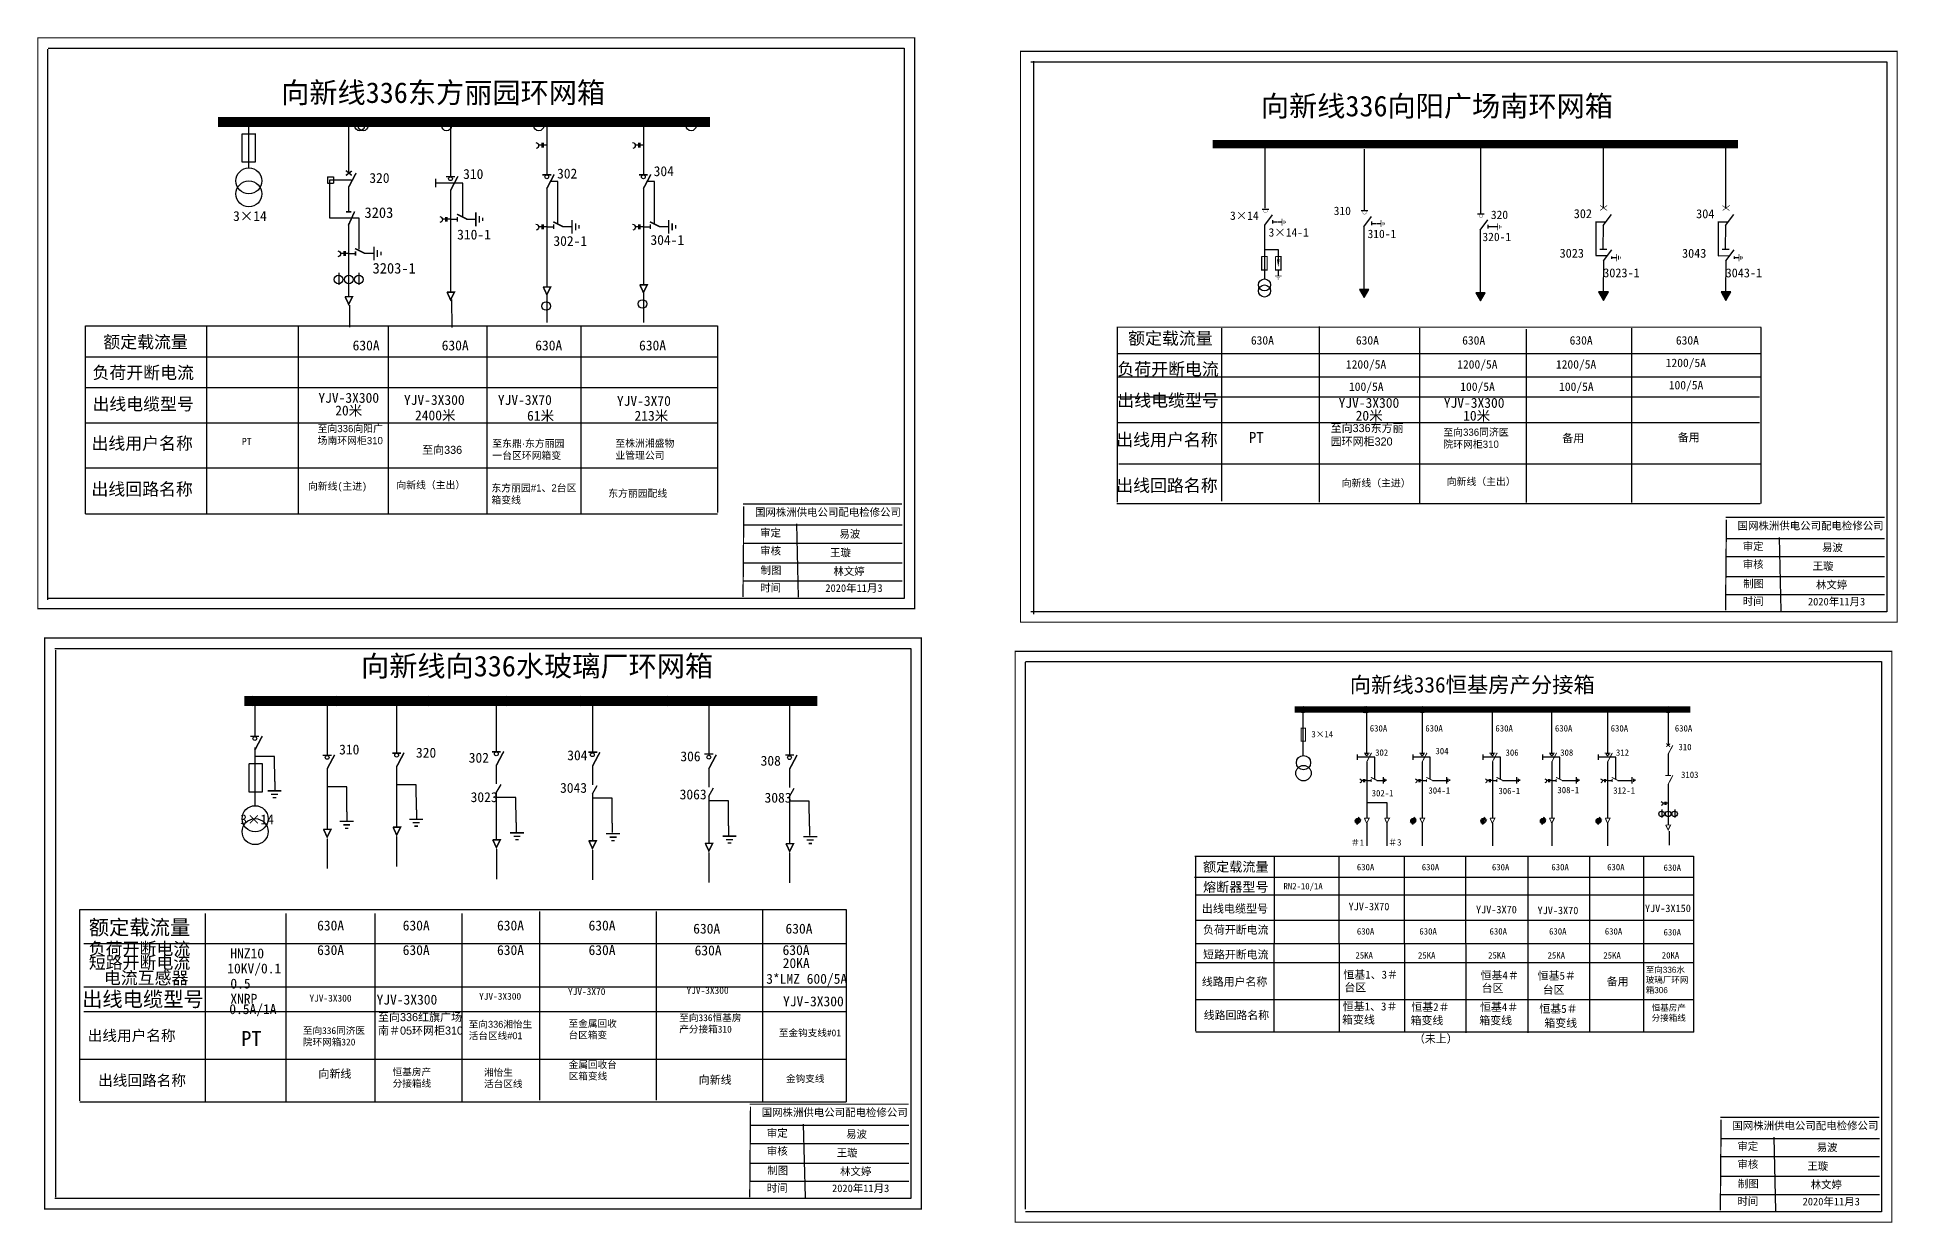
# Model space of a CAD drawing. Extents: x -73 to 335, y -330 to -159.
# Drawn here: x -73.4 to 193, y -328.5 to -158.8 of the extents above; entities that cross this region are included whole.
import ezdxf

# ---------------------------------------------------------------- set-up
doc = ezdxf.new("R2010")
doc.units = 0
doc.header["$LTSCALE"] = 0.774411
doc.linetypes.add('ACAD_ISO02W100', pattern=[15, 12, -3])
doc.linetypes.add('CENTER', pattern=[50.8, 31.75, -6.35, 6.35, -6.35])
doc.layers.get('0').update_dxf_attribs({"linetype": 'CONTINUOUS'})
doc.layers.add('2', color=7, linetype='CONTINUOUS')
doc.styles.add('HZ', font='')
doc.styles.get("Standard").update_dxf_attribs({"font": '', "height": 2.5})
doc.styles.add('STYLE1', font='simkai_0.ttf', dxfattribs={"height": 2.6})
doc.styles.add('字体', font='simkai_0.ttf', dxfattribs={"height": 2.5})
doc.styles.get('HZ').set_extended_font_data('SimSun')
doc.styles.get('Standard').set_extended_font_data('SimSun')

# ---------------------------------------------------------------- blocks, each defined once
blk = doc.blocks.new('JD')
for points in [[(-2, 0.2), (-2, -0.2), (2, 0.2), (2, -0.2)], [(1, -1.2), (1, -0.8), (-1, -1.2), (-1, -0.8)], [(-0.5, -1.8), (-0.5, -2.2), (0.5, -1.8), (0.5, -2.2)]]:
    blk.add_trace(points)

msp = doc.modelspace()

# ---------------------------------------------------------------- hatches: boundary and pattern name
for color, points in [(0, [(116.57, -196.04), (117.23, -194.89), (115.9, -194.89)]), (0, [(133.23, -196.51), (133.89, -195.36), (132.56, -195.36)]), (7, [(150.84, -196.46), (151.54, -195.24), (150.13, -195.24)]), (7, [(168.35, -196.47), (169.06, -195.25), (167.65, -195.25)])]:
    msp.add_hatch(color=color).paths.add_polyline_path(points)

# ---------------------------------------------------------------- linework, layer by layer
at = {"color": 7, "linetype": 'Continuous'}
for p, q in [((-71.88, -160.48), (-71.88, -239.32)), ((69.23, -162.2), (69.23, -241.34)), ((-70.73, -246.52), (-70.73, -324.79)), ((68.07, -248.25), (68.07, -326.52)), ((-7.64, -263.02), (-7.64, -265.66)), ((6.11, -263.15), (6.11, -265.79)), ((22.77, -263.5), (22.77, -266.14)), ((34.33, -263.55), (34.33, -266.19)), ((-7.64, -266.95), (-6.97, -265.74)), ((6.11, -267.08), (6.78, -265.87)), ((22.77, -267.43), (23.44, -266.22)), ((34.33, -267.48), (35, -266.27))]:
    msp.add_line(p, q, dxfattribs=at)
for p, q in [((-44.08, -172.66), (-44.08, -176.64)), ((-42.08, -172.66), (-44.05, -172.66)), ((-43.09, -170.44), (-43.09, -177.57)), ((-42.11, -176.64), (-42.11, -172.62)), ((-28.78, -171.07), (-28.78, -178.26)), ((-14.19, -171.52), (-14.19, -178.71)), ((-0.42, -171.33), (-0.42, -178.46)), ((13.41, -171.33), (13.41, -178.46)), ((-44.08, -176.64), (-42.11, -176.64)), ((-31.81, -178.75), (-31.81, -179.7)), ((-31.81, -178.75), (-30.95, -178.75)), ((-31.81, -179.7), (-30.95, -179.7)), ((-30.95, -178.75), (-30.95, -179.7)), ((-28.78, -180.2), (-28.78, -183.71)), ((-14.19, -180.65), (-14.19, -195.2)), ((-0.42, -180.39), (-0.42, -194.45)), ((13.41, -180.39), (13.41, -194.11)), ((-28.78, -185.47), (-28.78, -195.86)), ((-14.19, -184.84), (-13.21, -184.84)), ((-11.93, -184.81), (-10.59, -184.81)), ((-0.42, -185.92), (0.56, -185.92)), ((1.85, -185.89), (3.18, -185.89)), ((13.41, -185.92), (14.39, -185.92)), ((15.68, -185.89), (17.02, -185.89)), ((149.69, -185.21), (151.17, -185.21)), ((149.71, -185.22), (149.71, -190.05)), ((150.79, -185.74), (150.75, -189.08)), ((167.21, -185.23), (168.69, -185.23)), ((167.22, -185.23), (167.22, -190.06)), ((168.31, -185.75), (168.26, -189.09)), ((-28.78, -189.74), (-27.79, -189.74)), ((-26.51, -189.71), (-25.17, -189.71)), ((149.71, -190.05), (151.38, -190.04)), ((150.29, -189.11), (151.31, -189.11)), ((151.99, -190.32), (152.7, -190.32)), ((167.22, -190.06), (168.9, -190.05)), ((167.81, -189.12), (168.83, -189.12)), ((169.5, -190.33), (170.21, -190.33)), ((-30.19, -192.51), (-30.19, -194.24)), ((-27.3, -192.51), (-27.3, -194.24)), ((-66.43, -227), (-66.42, -200.1)), ((-66.42, -200.1), (24.02, -200.1)), ((-49.1, -200.1), (-49.1, -227.05)), ((-36.01, -200.1), (-36.01, -227.05)), ((-23.1, -200.1), (-23.1, -227.05)), ((-9.01, -200.1), (-9.01, -227.05)), ((4.47, -200.1), (4.47, -227.05)), ((24.02, -200.1), (24.02, -226.79)), ((96.15, -200.41), (96.15, -225.21)), ((110.13, -200.17), (110.13, -225.31)), ((124.49, -200.41), (124.49, -225.54)), ((139.76, -200.57), (139.76, -225.37)), ((154.82, -200.41), (154.82, -225.38)), ((-66.42, -204.52), (23.94, -204.52)), ((81.15, -204.07), (173.3, -204.07)), ((81.33, -207.4), (173.44, -207.4)), ((-66.43, -208.92), (23.94, -208.92)), ((81.33, -210.24), (173.16, -210.24)), ((-66.43, -213.99), (23.94, -213.99)), ((81.33, -213.91), (173.16, -213.91)), ((24.02, -220.46), (-66.43, -220.46)), ((81.45, -219.83), (173.28, -219.83)), ((24.02, -227.05), (-66.43, -227.05)), ((-42.21, -253.5), (-42.21, -258.83)), ((-31.86, -254.4), (-31.86, -261.53)), ((-21.91, -254.09), (-21.91, -261.22)), ((-7.64, -253.9), (-7.64, -261.03)), ((6.11, -254.03), (6.11, -261.16)), ((22.77, -254.38), (22.77, -261.51)), ((34.33, -254.43), (34.33, -261.56)), ((107.81, -255.49), (107.81, -261.58)), ((116.91, -255.49), (116.91, -261.23)), ((124.86, -255.49), (124.86, -261.23)), ((134.89, -255.49), (134.89, -261.23)), ((143.41, -255.49), (143.41, -261.23)), ((151.39, -255.49), (151.39, -261.23)), ((160.07, -255.49), (160.07, -260.14)), ((-42.21, -260.45), (-42.21, -268.86)), ((-31.86, -263.46), (-31.86, -272.11)), ((-21.91, -263.16), (-21.91, -271.8)), ((116.94, -262.48), (116.94, -270.46)), ((124.88, -262.48), (124.88, -270.46)), ((134.92, -262.48), (134.92, -270.46)), ((143.43, -262.48), (143.43, -270.46)), ((151.42, -262.48), (151.42, -270.46)), ((160.07, -261.39), (160.07, -264.43)), ((-39.35, -265.3), (-39.35, -266.63)), ((116.94, -265.18), (117.57, -265.18)), ((118.4, -265.16), (119.27, -265.16)), ((124.88, -265.18), (125.52, -265.18)), ((126.35, -265.16), (128.47, -265.16)), ((134.92, -265.18), (135.55, -265.18)), ((136.38, -265.16), (138.51, -265.16)), ((143.43, -265.18), (144.07, -265.18)), ((144.9, -265.16), (147.02, -265.16)), ((151.42, -265.18), (152.05, -265.18)), ((152.88, -265.16), (155, -265.16)), ((160.07, -265.7), (160.07, -271.5)), ((160.07, -265.71), (160.07, -265.81)), ((-7.64, -266.95), (-7.64, -273.58)), ((6.11, -267.08), (6.11, -273.71)), ((22.77, -267.43), (22.77, -274.06)), ((34.33, -267.48), (34.33, -274.11)), ((119.83, -268.31), (119.83, -270.46)), ((-29.02, -269.66), (-29.02, -271)), ((-19.07, -269.35), (-19.07, -270.69)), ((-4.8, -271.16), (-4.8, -272.5)), ((8.95, -271.29), (8.95, -272.63)), ((115.83, -270.44), (115.23, -271.16)), ((115.97, -270.58), (115.36, -271.31)), ((116.09, -270.73), (115.48, -271.46)), ((116.94, -271.28), (116.94, -274.53)), ((119.83, -271.28), (119.83, -274.53)), ((123.78, -270.44), (123.17, -271.16)), ((123.91, -270.58), (123.3, -271.31)), ((124.03, -270.73), (123.42, -271.46)), ((124.88, -271.28), (124.88, -274.53)), ((133.81, -270.44), (133.21, -271.16)), ((133.95, -270.58), (133.34, -271.31)), ((134.07, -270.73), (133.46, -271.46)), ((134.92, -271.28), (134.92, -274.53)), ((142.33, -270.44), (141.72, -271.16)), ((142.46, -270.58), (141.85, -271.31)), ((142.58, -270.73), (141.97, -271.46)), ((143.43, -271.28), (143.43, -274.53)), ((150.31, -270.44), (149.7, -271.16)), ((150.44, -270.58), (149.84, -271.31)), ((150.56, -270.73), (149.96, -271.46)), ((151.41, -271.28), (151.41, -274.53)), ((159.16, -269.34), (159.16, -270.46)), ((161.02, -269.34), (161.02, -270.46)), ((25.61, -271.64), (25.61, -272.98)), ((37.17, -271.69), (37.17, -273.03)), ((92.36, -276.01), (163.72, -276.01)), ((92.47, -301.06), (92.46, -276.01)), ((103.71, -276.03), (103.63, -301.19)), ((112.96, -276.03), (112.99, -301.19)), ((122.32, -276.03), (122.34, -301.19)), ((131.1, -276.01), (131.13, -301.27)), ((140.02, -276.01), (140.02, -301.27)), ((148.84, -276.01), (148.84, -301.19)), ((156.56, -276.01), (156.56, -301.19)), ((163.72, -276.01), (163.73, -301.18)), ((92.29, -279.01), (163.65, -279.01)), ((92.42, -281.53), (163.65, -281.53)), ((-67.27, -283.62), (42.41, -283.62)), ((-67.27, -311), (-67.27, -283.62)), ((-49.32, -284.19), (-49.32, -311.21)), ((-37.76, -284.19), (-37.76, -311.21)), ((-25.04, -284.19), (-25.04, -311.22)), ((-12.58, -284.19), (-12.58, -311.22)), ((-1.46, -283.91), (-1.46, -310.94)), ((15.24, -283.91), (15.24, -310.94)), ((30.44, -283.62), (30.44, -311.16)), ((42.41, -283.62), (42.41, -311.17)), ((-66.68, -288.48), (42.39, -288.48)), ((92.42, -288.48), (163.65, -288.48)), ((92.42, -291.21), (163.78, -291.21)), ((-66.68, -294.68), (42.49, -294.68)), ((-66.68, -298.25), (42.39, -298.25)), ((92.42, -296.5), (163.78, -296.5)), ((163.78, -301.19), (92.46, -301.19)), ((42.39, -305.09), (-67.27, -305.09)), ((42.41, -311.2), (-67.27, -311.2))]:
    msp.add_line(p, q)
at = {"color": 0}
for p, q in [((102.42, -183.27), (102.42, -174.71)), ((101.98, -183.38), (102.94, -183.38)), ((116.15, -183.6), (117.11, -183.6)), ((102.3, -185.7), (102.3, -193.43)), ((103.44, -184.96), (103.44, -185.46)), ((103.45, -185.21), (104.09, -185.21)), ((104.15, -185.23), (104.82, -185.23)), ((116.52, -185.92), (116.52, -195.09)), ((117.61, -185.18), (117.61, -185.68)), ((117.62, -185.43), (118.26, -185.43)), ((118.32, -185.45), (118.99, -185.45)), ((132.81, -184.07), (133.77, -184.07)), ((133.18, -186.39), (133.18, -195.56)), ((134.27, -185.65), (134.27, -186.15)), ((134.28, -185.9), (134.92, -185.9)), ((134.98, -185.9), (135.65, -185.9)), ((102.29, -189.17), (104.28, -189.17)), ((104.28, -189.17), (104.28, -190.63)), ((150.84, -190.79), (150.79, -195.45)), ((168.35, -190.8), (168.31, -195.46)), ((104.28, -192.16), (104.28, -192.91))]:
    msp.add_line(p, q, dxfattribs=at)
at = {"color": 7}
for p, q in [((116.62, -183.6), (116.62, -174.83)), ((133.28, -184.07), (133.28, -174.68)), ((150.85, -183.23), (150.85, -173.84)), ((168.36, -183.24), (168.36, -173.85))]:
    msp.add_line(p, q, dxfattribs=at)
at = {"linetype": 'ACAD_ISO02W100'}
for p, q in [((-28.35, -179.24), (-31.53, -179.24)), ((-31.53, -179.24), (-31.53, -184.66)), ((-31.53, -184.66), (-27.33, -184.66)), ((-27.33, -184.66), (-27.33, -189.13))]:
    msp.add_line(p, q, dxfattribs=at)
at = {"linetype": 'CENTER'}
for p, q in [((-14.07, -196.34), (-14.02, -200.33)), ((-0.41, -195.66), (-0.41, -199.63)), ((13.42, -195.33), (13.42, -199.63)), ((-28.65, -197.12), (-28.65, -200.29)), ((-31.85, -273.5), (-31.85, -277.78)), ((-21.91, -273.19), (-21.91, -277.47)), ((160.21, -272.4), (160.21, -274.44)), ((-7.63, -275), (-7.63, -279.28)), ((6.12, -275.13), (6.12, -279.41)), ((22.78, -275.49), (22.78, -279.76)), ((34.34, -275.54), (34.34, -279.81))]:
    msp.add_line(p, q, dxfattribs=at)
at = {"color": 0, "linetype": 'Continuous'}
for p, q in [((27.68, -228.6), (50.43, -228.6)), ((35.34, -228.44), (35.58, -238.94)), ((27.68, -231.19), (50.43, -231.19)), ((168.32, -230.53), (191.07, -230.53)), ((175.98, -230.37), (176.21, -240.87)), ((27.68, -234.02), (50.43, -234.02)), ((168.32, -233.13), (191.07, -233.13)), ((27.68, -236.61), (50.43, -236.61)), ((168.32, -235.95), (191.07, -235.95)), ((168.32, -238.54), (191.07, -238.54)), ((92.47, -285.15), (163.63, -285.15)), ((28.64, -314.51), (51.39, -314.51)), ((36.3, -314.34), (36.54, -324.85)), ((167.56, -316.4), (190.31, -316.4)), ((175.22, -316.23), (175.46, -326.74)), ((28.64, -317.1), (51.39, -317.1)), ((167.56, -318.99), (190.31, -318.99)), ((28.64, -319.93), (51.39, -319.93)), ((167.56, -321.82), (190.31, -321.82)), ((28.64, -322.52), (51.39, -322.52)), ((167.56, -324.41), (190.31, -324.41))]:
    msp.add_line(p, q, dxfattribs=at)
at = {"linetype": 'Continuous'}
for p, q in [((119.29, -264.71), (119.29, -265.59)), ((119.49, -264.94), (119.49, -265.34)), ((119.69, -265.05), (119.69, -265.24)), ((128.37, -264.71), (128.37, -265.59)), ((128.57, -264.94), (128.57, -265.34)), ((128.77, -265.05), (128.77, -265.24)), ((138.4, -264.71), (138.4, -265.59)), ((138.61, -264.94), (138.61, -265.34)), ((138.81, -265.05), (138.81, -265.24)), ((146.92, -264.71), (146.92, -265.59)), ((147.12, -264.94), (147.12, -265.34)), ((147.32, -265.05), (147.32, -265.24)), ((154.9, -264.71), (154.9, -265.59)), ((155.1, -264.94), (155.1, -265.34)), ((155.3, -265.05), (155.3, -265.24)), ((116.93, -268.31), (119.83, -268.31))]:
    msp.add_line(p, q, dxfattribs=at)
at = {"color": 0, "linetype": 'Continuous', "const_width": 0.182}
for points in [[(-73.26, -158.88), (52.22, -158.88), (52.22, -240.58), (-73.26, -240.58)], [(67.38, -160.81), (192.86, -160.81), (192.86, -242.51), (67.38, -242.51)], [(-72.3, -244.79), (53.18, -244.79), (53.18, -326.49), (-72.3, -326.49)], [(66.62, -246.68), (192.1, -246.68), (192.1, -328.38), (66.62, -328.38)]]:
    msp.add_lwpolyline(points, close=True, dxfattribs=at)
at = {"color": 0, "linetype": 'Continuous'}
for points in [[(-71.79, -160.36), (50.74, -160.36), (50.74, -239.11), (-71.79, -239.11)], [(68.85, -162.29), (191.38, -162.29), (191.38, -241.04), (68.85, -241.04)], [(-70.83, -246.26), (51.7, -246.26), (51.7, -325.01), (-70.83, -325.01)], [(68.1, -248.15), (190.63, -248.15), (190.63, -326.9), (68.1, -326.9)]]:
    msp.add_lwpolyline(points, dxfattribs=at)
for points, const_width in [([(-47.47, -170.94), (22.95, -170.94)], 1.42), ([(94.9, -174.1), (170.07, -174.1)], 1.21), ([(-29.18, -178.58), (-28.32, -177.93)], 0.213), ([(-29.17, -177.87), (-28.34, -178.56)], 0.213), ([(-28.78, -180.25), (-27.71, -178.23)], 0.213), ([(-1.05, -178.48), (0.21, -178.48)], 0.213), ([(-0.42, -180.45), (0.64, -178.43)], 0.213), ([(12.78, -178.48), (14.04, -178.48)], 0.213), ([(13.41, -180.45), (14.48, -178.43)], 0.213), ([(-14.82, -178.74), (-13.56, -178.74)], 0.213), ([(-14.19, -180.71), (-13.13, -178.69)], 0.213), ([(-29.16, -183.77), (-28.37, -183.77)], 0.213), ([(-28.82, -185.73), (-27.92, -183.73)], 0.213), ([(150.33, -182.86), (151.35, -183.58)], 0.0865), ([(150.35, -183.58), (151.37, -182.85)], 0.0865), ([(167.84, -182.88), (168.86, -183.59)], 0.0865), ([(167.87, -183.59), (168.89, -182.86)], 0.0865), ([(-13.26, -184.13), (-11.84, -184.84)], 0.213), ([(-13.21, -184.51), (-13.21, -185.17)], 0.213), ([(0.51, -185.21), (1.93, -185.92)], 0.213), ([(0.56, -185.59), (0.56, -186.25)], 0.213), ([(14.34, -185.21), (15.76, -185.92)], 0.213), ([(14.39, -185.59), (14.39, -186.25)], 0.213), ([(-27.85, -189.03), (-26.43, -189.74)], 0.213), ([(150.29, -189.11), (151.31, -189.11)], 0.0865), ([(-27.79, -189.41), (-27.79, -190.07)], 0.213), ([(167.81, -189.12), (168.83, -189.12)], 0.0865), ([(12.89, -194.23), (13.97, -194.23), (13.42, -195.33), (12.9, -194.22)], 0.213), ([(-29.3, -195.92), (-28.22, -195.92), (-28.77, -197.02), (-29.29, -195.91)], 0.213), ([(-14.71, -195.27), (-13.63, -195.27), (-14.19, -196.37), (-14.7, -195.25)], 0.213), ([(-0.94, -194.53), (0.14, -194.53), (-0.41, -195.63), (-0.93, -194.51)], 0.213), ([(81.15, -200.29), (173.44, -200.29)], 0.182), ([(81.24, -225.38), (81.25, -200.29)], 0.182), ([(173.37, -200.29), (173.37, -225.55)], 0.182), ([(173.3, -225.54), (81.15, -225.54)], 0.182), ([(-43.72, -253.79), (38.3, -253.79)], 1.42), ([(106.62, -255.02), (163.24, -255.02)], 0.916), ([(-42.84, -258.86), (-41.59, -258.86)], 0.213), ([(-42.21, -260.83), (-41.14, -258.81)], 0.213), ([(-8.27, -261.06), (-7.01, -261.06)], 0.213), ([(-7.64, -263.02), (-6.57, -261)], 0.213), ([(159.81, -260.34), (160.37, -259.92)], 0.137), ([(159.82, -259.88), (160.35, -260.33)], 0.137), ([(160.07, -261.42), (160.76, -260.12)], 0.137), ([(-32.49, -261.56), (-31.23, -261.56)], 0.213), ([(-31.86, -263.52), (-30.79, -261.5)], 0.213), ([(-22.54, -261.25), (-21.28, -261.25)], 0.213), ([(-21.91, -263.21), (-20.85, -261.19)], 0.213), ([(5.54, -261.11), (6.8, -261.11)], 0.213), ([(6.11, -263.15), (7.18, -261.13)], 0.213), ([(22.15, -261.38), (23.41, -261.38)], 0.213), ([(22.77, -263.5), (23.84, -261.48)], 0.213), ([(33.73, -261.51), (34.98, -261.51)], 0.213), ([(34.33, -263.55), (35.4, -261.53)], 0.213), ([(116.54, -261.24), (117.35, -261.24)], 0.137), ([(116.94, -262.51), (117.63, -261.21)], 0.137), ([(124.48, -261.24), (125.29, -261.24)], 0.137), ([(124.88, -262.51), (125.57, -261.21)], 0.137), ([(134.51, -261.24), (135.33, -261.24)], 0.137), ([(134.92, -262.51), (135.61, -261.21)], 0.137), ([(143.03, -261.24), (143.84, -261.24)], 0.137), ([(143.43, -262.51), (144.12, -261.21)], 0.137), ([(151.01, -261.24), (151.82, -261.24)], 0.137), ([(151.42, -262.51), (152.1, -261.21)], 0.137), ([(117.54, -264.72), (118.46, -265.18)], 0.137), ([(117.57, -264.97), (117.57, -265.39)], 0.137), ([(125.48, -264.72), (126.4, -265.18)], 0.137), ([(125.52, -264.97), (125.52, -265.39)], 0.137), ([(135.52, -264.72), (136.44, -265.18)], 0.137), ([(135.55, -264.97), (135.55, -265.39)], 0.137), ([(144.03, -264.72), (144.95, -265.18)], 0.137), ([(144.07, -264.97), (144.07, -265.39)], 0.137), ([(152.01, -264.72), (152.93, -265.18)], 0.137), ([(152.05, -264.97), (152.05, -265.39)], 0.137), ([(159.67, -264.47), (160.48, -264.47)], 0.137), ([(160.07, -265.74), (160.76, -264.43)], 0.137), ([(116.6, -270.57), (117.3, -270.57), (116.94, -271.28), (116.6, -270.56)], 0.137), ([(119.49, -270.57), (120.19, -270.57), (119.83, -271.28), (119.5, -270.56)], 0.137), ([(124.54, -270.57), (125.24, -270.57), (124.88, -271.28), (124.55, -270.56)], 0.137), ([(134.58, -270.57), (135.28, -270.57), (134.92, -271.28), (134.58, -270.56)], 0.137), ([(143.09, -270.57), (143.79, -270.57), (143.43, -271.28), (143.1, -270.56)], 0.137), ([(151.07, -270.57), (151.77, -270.57), (151.41, -271.28), (151.08, -270.56)], 0.137), ([(159.74, -271.54), (160.43, -271.54), (160.08, -272.25), (159.74, -271.53)], 0.137), ([(-32.38, -272.17), (-31.3, -272.17), (-31.85, -273.27), (-32.37, -272.15)], 0.213), ([(-22.44, -271.86), (-21.35, -271.86), (-21.91, -272.96), (-22.42, -271.84)], 0.213), ([(-8.16, -273.67), (-7.08, -273.67), (-7.63, -274.77), (-8.15, -273.65)], 0.213), ([(5.59, -273.8), (6.67, -273.8), (6.12, -274.9), (5.6, -273.78)], 0.213), ([(22.25, -274.15), (23.33, -274.15), (22.78, -275.25), (22.26, -274.14)], 0.213), ([(33.81, -274.21), (34.89, -274.21), (34.34, -275.3), (33.82, -274.19)], 0.213)]:
    msp.add_lwpolyline(points, dxfattribs=dict(const_width=const_width))
for points in [[(-1.97, -173.85, -0.877934), (-1.95, -174.71)], [(11.87, -173.85, -0.877934), (11.88, -174.71)], [(-15.74, -184.47, -0.877934), (-15.72, -185.33)], [(-1.97, -185.54, -0.877934), (-1.95, -186.41)], [(11.87, -185.54, -0.877934), (11.88, -186.41)], [(-30.32, -189.36, -0.877934), (-30.31, -190.23)], [(115.94, -264.94, -0.877934), (115.95, -265.5)], [(123.89, -264.94, -0.877934), (123.9, -265.5)], [(133.92, -264.94, -0.877934), (133.93, -265.5)], [(142.44, -264.94, -0.877934), (142.45, -265.5)], [(150.42, -264.94, -0.877934), (150.43, -265.5)], [(159.07, -268.17, -0.877934), (159.09, -268.73)]]:
    msp.add_lwpolyline(points, format="xyb")
for points in [[(-1.14, -174.22), (-1.58, -174.22)], [(-1.14, -173.92), (-1.14, -174.57)], [(-0.94, -173.92), (-0.94, -174.57)], [(-0.42, -174.22), (-0.94, -174.22)], [(12.7, -174.22), (12.25, -174.22)], [(12.7, -173.92), (12.7, -174.57)], [(12.9, -173.92), (12.9, -174.57)], [(13.41, -174.22), (12.9, -174.22)], [(-16.34, -179.06), (-16.34, -180.25)], [(-14.91, -184.83), (-15.36, -184.83)], [(-14.91, -184.53), (-14.91, -185.18)], [(-14.71, -184.53), (-14.71, -185.18)], [(-14.19, -184.83), (-14.71, -184.83)], [(-1.14, -185.91), (-1.58, -185.91)], [(-1.14, -185.61), (-1.14, -186.26)], [(-0.94, -185.61), (-0.94, -186.26)], [(-0.42, -185.91), (-0.94, -185.91)], [(12.7, -185.91), (12.25, -185.91)], [(12.7, -185.61), (12.7, -186.26)], [(12.9, -185.61), (12.9, -186.26)], [(13.41, -185.91), (12.9, -185.91)], [(-29.49, -189.73), (-29.94, -189.73)], [(-29.49, -189.43), (-29.49, -190.08)], [(-29.29, -189.43), (-29.29, -190.08)], [(-28.78, -189.73), (-29.29, -189.73)], [(151.99, -190.16), (151.99, -190.5)], [(169.51, -190.17), (169.51, -190.51)], [(-43.08, -262.83), (-43.08, -266.81), (-41.11, -266.81), (-41.11, -262.79), (-43.08, -262.79)], [(115.59, -261.45), (115.59, -262.22)], [(123.53, -261.45), (123.53, -262.22)], [(133.57, -261.45), (133.57, -262.22)], [(142.08, -261.45), (142.08, -262.22)], [(150.06, -261.45), (150.06, -262.22)], [(116.48, -265.17), (116.19, -265.17)], [(116.48, -264.98), (116.48, -265.4)], [(116.61, -264.98), (116.61, -265.4)], [(116.94, -265.17), (116.61, -265.17)], [(124.42, -265.17), (124.13, -265.17)], [(124.42, -264.98), (124.42, -265.4)], [(124.55, -264.98), (124.55, -265.4)], [(124.88, -265.17), (124.55, -265.17)], [(134.46, -265.17), (134.17, -265.17)], [(134.46, -264.98), (134.46, -265.4)], [(134.59, -264.98), (134.59, -265.4)], [(134.92, -265.17), (134.59, -265.17)], [(142.97, -265.17), (142.68, -265.17)], [(142.97, -264.98), (142.97, -265.4)], [(143.1, -264.98), (143.1, -265.4)], [(143.43, -265.17), (143.1, -265.17)], [(150.95, -265.17), (150.66, -265.17)], [(150.95, -264.98), (150.95, -265.4)], [(151.08, -264.98), (151.08, -265.4)], [(151.41, -265.17), (151.08, -265.17)], [(159.61, -268.41), (159.32, -268.41)], [(159.61, -268.22), (159.61, -268.63)], [(159.74, -268.22), (159.74, -268.63)], [(160.07, -268.41), (159.74, -268.41)]]:
    msp.add_lwpolyline(points)
at = {"linetype": 'ACAD_ISO02W100'}
for points in [[(-12.45, -184.51), (-12.45, -179.66), (-16.34, -179.66)], [(1.16, -185.6), (1.16, -179.46), (0.1, -179.46)], [(14.99, -185.6), (14.99, -179.46), (13.93, -179.46)], [(-39.35, -265.3), (-39.38, -261.72), (-42.19, -261.72)], [(118.1, -264.97), (118.1, -261.83), (115.59, -261.83)], [(126.04, -264.97), (126.04, -261.83), (123.53, -261.83)], [(136.08, -264.97), (136.08, -261.83), (133.57, -261.83)], [(144.59, -264.97), (144.59, -261.83), (142.08, -261.83)], [(152.58, -264.97), (152.58, -261.83), (150.06, -261.83)], [(-29.02, -269.66), (-29.05, -266.08), (-31.86, -266.08)], [(-19.07, -269.35), (-19.1, -265.77), (-21.91, -265.77)], [(-4.8, -271.16), (-4.83, -267.58), (-7.64, -267.58)], [(8.95, -271.29), (8.92, -267.71), (6.11, -267.71)], [(25.61, -271.64), (25.58, -268.06), (22.77, -268.06)], [(37.17, -271.69), (37.14, -268.11), (34.33, -268.11)]]:
    msp.add_lwpolyline(points, dxfattribs=at)
at = {"color": 0}
for points, const_width in [([(101.98, -183.38), (102.94, -183.38)], 0.0816), ([(116.15, -183.6), (117.11, -183.6)], 0.0816), ([(132.81, -184.07), (133.77, -184.07)], 0.0816), ([(101.9, -190.17), (101.9, -192.11), (102.68, -192.11), (102.68, -190.17), (101.92, -190.17)], 0.164), ([(103.89, -190.17), (103.89, -192.11), (104.67, -192.11), (104.67, -190.17), (103.92, -190.17)], 0.164)]:
    msp.add_lwpolyline(points, dxfattribs=dict(at, const_width=const_width))
at = {"color": 0, "const_width": 0.0408}
for points in [[(102.19, -183.65, 1), (102.72, -183.65, 1)], [(116.36, -183.86, 1), (116.89, -183.86, 1)], [(133.02, -184.33, 1), (133.55, -184.33, 1)]]:
    msp.add_lwpolyline(points, format="xyb", close=True, dxfattribs=at)
at = {"color": 0}
msp.add_lwpolyline([(104.28, -190.6, 0.383, 0, 0), (104.28, -191.7, 0, 0, 0)], format="xyseb", dxfattribs=at)
for points in [[(116.57, -196.04), (117.23, -194.89), (115.9, -194.89)], [(133.23, -196.51), (133.89, -195.36), (132.56, -195.36)]]:
    msp.add_lwpolyline(points, close=True, dxfattribs=at)
at = {"color": 7}
for points in [[(150.84, -196.46), (151.54, -195.24), (150.13, -195.24)], [(168.35, -196.47), (169.06, -195.25), (167.65, -195.25)]]:
    msp.add_lwpolyline(points, close=True, dxfattribs=at)
at = {"color": 0, "linetype": 'Continuous', "const_width": 0.182}
for points in [[(27.78, -225.92), (27.67, -238.9)], [(27.68, -225.58), (50.43, -225.58)], [(168.42, -227.85), (168.3, -240.83)], [(168.32, -227.51), (191.07, -227.51)], [(28.64, -311.49), (51.39, -311.49)], [(28.74, -311.83), (28.63, -324.81)], [(167.66, -313.72), (167.55, -326.7)], [(167.56, -313.38), (190.31, -313.38)]]:
    msp.add_lwpolyline(points, dxfattribs=at)
at = {"const_width": 0.137}
msp.add_lwpolyline([(107.57, -259.55), (107.57, -257.67), (108.19, -257.67), (108.19, -259.55)], close=True, dxfattribs=at)
for centre, radius in [((-27.2, -171.47), 0.707), ((-26.71, -171.47), 0.707), ((-14.76, -171.47), 0.707), ((-1.56, -171.47), 0.707), ((20.24, -171.47), 0.707), ((-14.19, -179.04), 0.273), ((-0.42, -178.78), 0.273), ((13.41, -178.78), 0.273), ((-30.22, -193.45), 0.615), ((-28.76, -193.45), 0.615), ((-27.33, -193.45), 0.615), ((-0.52, -197.26), 0.615), ((13.29, -196.97), 0.615), ((-42.49, -253.8), 0.707), ((-30.54, -253.8), 0.707), ((-17.33, -253.8), 0.707), ((-6.18, -253.8), 0.707), ((4.46, -253.8), 0.707), ((16.93, -253.8), 0.707), ((107.83, -255.03), 0.456), ((116.65, -255.03), 0.456), ((116.93, -255.03), 0.456), ((124.88, -255.03), 0.456), ((124.92, -255.03), 0.456), ((160.09, -255.03), 0.456), ((-42.21, -259.16), 0.273), ((-31.86, -261.86), 0.273), ((-21.91, -261.55), 0.273), ((-7.64, -261.36), 0.273), ((6.11, -261.48), 0.273), ((22.77, -261.84), 0.273), ((34.33, -261.89), 0.273), ((116.94, -261.44), 0.176), ((124.88, -261.44), 0.176), ((134.92, -261.44), 0.176), ((143.43, -261.44), 0.176), ((151.42, -261.44), 0.176), ((115.64, -270.95), 0.347), ((123.59, -270.95), 0.347), ((133.62, -270.95), 0.347), ((142.14, -270.95), 0.347), ((150.12, -270.95), 0.347), ((159.14, -269.95), 0.397), ((160.08, -269.95), 0.397), ((161, -269.95), 0.397)]:
    msp.add_circle(centre, radius)
at = {"color": 0}
for centre in [(102.31, -194.25), (102.31, -195.11)]:
    msp.add_circle(centre, 0.86, dxfattribs=at)
at = {"linetype": 'Continuous'}
for centre, radius in [((107.89, -264.12), 1.1), ((107.89, -262.62), 1.02)]:
    msp.add_circle(centre, radius, dxfattribs=at)
at = {"layer": '2', "color": 0}
for p, q in [((102.35, -185.71), (103.46, -184.23)), ((116.52, -185.92), (117.63, -184.45)), ((133.18, -186.39), (134.29, -184.92))]:
    msp.add_line(p, q, dxfattribs=at)
at = {"layer": '2'}
for p, q in [((150.79, -185.74), (151.96, -184.17)), ((168.31, -185.75), (169.48, -184.18)), ((150.84, -190.79), (152.01, -189.23)), ((168.35, -190.8), (169.52, -189.24))]:
    msp.add_line(p, q, dxfattribs=at)
at = {"layer": '2', "color": 3}
for centre in [(-43.06, -179.35), (-43.06, -181.21), (-42.17, -270.64), (-42.17, -272.49)]:
    msp.add_circle(centre, 1.86, dxfattribs=at)

# ---------------------------------------------------------------- block references
at = {"rotation": 90}
for p, xscale, yscale, zscale in [((-10.57, -184.85), 0.4967955472294676, 0.4967955472294676, 0.4967955472294676), ((3.2, -185.93), 0.4967955472294676, 0.4967955472294676, 0.4967955472294676), ((17.03, -185.93), 0.4967955472294676, 0.4967955472294676, 0.4967955472294676), ((-25.15, -189.75), 0.4967955472294676, 0.4967955472294676, 0.4967955472294676), ((152.71, -190.34), 0.2645852121932464, 0.2645852121932464, 0.2645852122402), ((170.22, -190.35), 0.2645852121932464, 0.2645852121932464, 0.2645852122402)]:
    msp.add_blockref('JD', p, dxfattribs=dict(at, xscale=xscale, yscale=yscale, zscale=zscale))
at = {"color": 0, "xscale": 0.2496132169860701, "yscale": 0.2496132169860701, "zscale": 0.2496132170302345, "rotation": 90}
for p in [(104.83, -185.25), (119, -185.47), (135.66, -185.92)]:
    msp.add_blockref('JD', p, dxfattribs=at)
at = {"color": 0, "xscale": 0.2299069104136109, "yscale": 0.2299069103817715, "zscale": 0.2299069104225844}
msp.add_blockref('JD', (104.29, -192.95), dxfattribs=at)
at = {"xscale": 0.4967955472294676, "yscale": 0.4967955472294676, "zscale": 0.4967955472294676}
for p in [(-39.39, -266.65), (-29.06, -271.02), (-19.11, -270.71), (-4.68, -272.66), (9.07, -272.78), (25.73, -273.14), (37.29, -273.19)]:
    msp.add_blockref('JD', p, dxfattribs=at)

# ---------------------------------------------------------------- texts
for s, height, p in [('320', 1.419, (-25.82, -179.64)), ('310', 1.419, (-12.39, -179.07)), ('302', 1.419, (1.05, -179.01)), ('304', 1.419, (14.88, -178.67)), ('3×14', 1.419, (-45.32, -185.09)), ('3203', 1.514, (-26.51, -184.65)), ('310-1', 1.419, (-13.25, -187.74)), ('302-1', 1.419, (0.53, -188.66)), ('304-1', 1.419, (14.42, -188.51)), ('3203-1', 1.514, (-25.35, -192.61)), ('630A', 1.419, (-28.21, -203.61)), ('630A', 1.419, (-15.46, -203.61)), ('630A', 1.419, (-2.07, -203.61)), ('630A', 1.419, (12.79, -203.61)), ('630A', 1.211, (100.36, -202.78)), ('630A', 1.211, (115.39, -202.78)), ('630A', 1.211, (130.6, -202.78)), ('630A', 1.211, (145.98, -202.78)), ('630A', 1.211, (161.19, -202.78)), ('1200/5A', 1.211, (113.96, -206.22)), ('1200/5A', 1.211, (129.89, -206.22)), ('1200/5A', 1.211, (144.02, -206.22)), ('1200/5A', 1.211, (159.73, -206)), ('YJV-3X300', 1.419, (-33.11, -211.11)), ('YJV-3X300', 1.419, (-20.86, -211.41)), ('YJV-3X70', 1.419, (-7.42, -211.41)), ('YJV-3X70', 1.419, (9.62, -211.55)), ('100/5A', 1.211, (114.4, -209.41)), ('100/5A', 1.211, (130.33, -209.41)), ('100/5A', 1.211, (144.47, -209.41)), ('100/5A', 1.211, (160.17, -209.19)), ('20米', 1.419, (-30.7, -212.92)), ('2400米', 1.419, (-19.28, -213.62)), ('61米', 1.419, (-3.24, -213.67)), ('213米', 1.419, (12.14, -213.67)), ('YJV-3X300', 1.419, (112.91, -211.83)), ('20米', 1.419, (115.35, -213.66)), ('YJV-3X300', 1.419, (127.97, -211.83)), ('10米', 1.419, (130.74, -213.66)), ('3×14', 0.916, (109.02, -259)), ('630A', 0.916, (117.38, -258.16)), ('630A', 0.916, (125.33, -258.16)), ('630A', 0.916, (135.36, -258.16)), ('630A', 0.916, (143.88, -258.16)), ('630A', 0.916, (151.86, -258.16)), ('630A', 0.916, (161.04, -258.16)), ('310', 1.419, (-30.14, -261.44)), ('320', 1.419, (-19.14, -261.9)), ('304', 1.419, (2.51, -262.27)), ('302', 0.916, (118.14, -261.63)), ('304', 0.916, (126.78, -261.41)), ('306', 0.916, (136.81, -261.63)), ('308', 0.916, (144.63, -261.63)), ('312', 0.916, (152.61, -261.63)), ('310', 0.916, (161.56, -260.83)), ('302', 1.419, (-11.59, -262.62)), ('306', 1.419, (18.7, -262.42)), ('308', 1.419, (30.19, -263.05)), ('3043', 1.419, (1.48, -266.93)), ('304-1', 0.916, (125.77, -267.06)), ('306-1', 0.916, (135.79, -267.12)), ('308-1', 0.916, (144.23, -266.99)), ('312-1', 0.916, (152.22, -267.06)), ('3103', 0.916, (161.93, -264.81)), ('3023', 1.419, (-11.32, -268.26)), ('3063', 1.419, (18.6, -267.87)), ('3083', 1.419, (30.75, -268.34)), ('302-1', 0.916, (117.65, -267.44)), ('3×14', 1.419, (-44.29, -271.45)), ('＃1', 0.916, (114.65, -274.52)), ('＃3', 0.916, (120.01, -274.48)), ('630A', 0.916, (115.53, -278.03)), ('630A', 0.916, (124.82, -278.03)), ('630A', 0.916, (134.86, -278.03)), ('630A', 0.916, (143.37, -278.03)), ('630A', 0.916, (151.35, -278.03)), ('630A', 0.916, (159.43, -278.1)), ('YJV-3X70', 1.074, (114.34, -283.74)), ('YJV-3X70', 1.074, (132.58, -284.18)), ('YJV-3X70', 1.074, (141.39, -284.3)), ('YJV-3X150', 1.074, (156.76, -284)), ('630A', 1.419, (-33.29, -286.63)), ('630A', 1.419, (-21.04, -286.63)), ('630A', 1.419, (-7.54, -286.63)), ('630A', 1.419, (5.56, -286.63)), ('630A', 1.419, (20.54, -287.08)), ('630A', 1.419, (33.75, -287.08)), ('630A', 0.916, (115.53, -287.22)), ('630A', 0.916, (124.48, -287.22)), ('630A', 0.916, (134.52, -287.22)), ('630A', 0.916, (143.04, -287.22)), ('630A', 0.916, (151.02, -287.22)), ('630A', 0.916, (159.43, -287.35)), ('HNZ10', 1.419, (-45.71, -290.62)), ('630A', 1.419, (-33.29, -290.15)), ('630A', 1.419, (-21.04, -290.15)), ('630A', 1.419, (-7.54, -290.15)), ('630A', 1.419, (5.56, -290.15)), ('630A', 1.419, (20.74, -290.2)), ('630A', 1.419, (33.33, -290.15)), ('25KA', 0.916, (115.33, -290.65)), ('25KA', 0.916, (124.28, -290.65)), ('25KA', 0.916, (134.32, -290.65)), ('25KA', 0.916, (142.83, -290.65)), ('25KA', 0.916, (150.81, -290.65)), ('20KA', 0.916, (159.17, -290.65)), ('10KV/0.1', 1.419, (-46.15, -292.78)), ('3*LMZ 600/5A', 1.4194, (30.99, -294.26)), ('20KA', 1.419, (33.35, -292.01)), ('0.5', 1.419, (-45.71, -294.94)), ('0.5A/1A', 1.419, (-45.86, -298.6)), ('XNRP', 1.419, (-45.71, -297.12)), ('YJV-3X300', 1.419, (-24.78, -297.24)), ('YJV-3X300', 1.419, (33.4, -297.49))]:
    msp.add_text(s, height=height).set_placement(p)
at = {"color": 0}
for s, height, p in [('3×14', 1.207, (97.37, -184.93)), ('310', 1.207, (112.21, -184.24)), ('320', 1.207, (134.71, -184.81)), ('302', 1.279, (146.57, -184.68)), ('304', 1.279, (164.09, -184.7)), ('3×14-1', 1.207, (102.89, -187.33)), ('310-1', 1.207, (117.06, -187.54)), ('320-1', 1.207, (133.5, -187.97)), ('3023', 1.279, (144.55, -190.34)), ('3043', 1.279, (162.07, -190.35)), ('3023-1', 1.279, (150.79, -193.15)), ('3043-1', 1.279, (168.31, -193.16))]:
    msp.add_text(s, height=height, dxfattribs=at).set_placement(p)
at = {"style": 'HZ'}
for s, height, p in [('额定载流量', 1.774, (-63.89, -203.29)), ('额定载流量', 1.774, (82.79, -202.77)), ('负荷开断电流', 1.774, (-65.44, -207.68)), ('负荷开断电流', 1.774, (81.25, -207.16)), ('出线电缆型号', 1.774, (-65.45, -212.17)), ('出线电缆型号', 1.774, (81.24, -211.65)), ('出线用户名称', 1.774, (81.09, -217.28)), ('出线用户名称', 1.774, (-65.59, -217.8)), ('出线回路名称', 1.774, (-65.6, -224.35)), ('出线回路名称', 1.774, (81.09, -223.83)), ('额定载流量', 1.375, (93.51, -278.21)), ('熔断器型号', 1.375, (93.51, -281.1)), ('RN2-10/1A', 0.916, (105.03, -280.76)), ('额定载流量', 2.129, (-65.97, -287.25)), ('出线电缆型号', 1.161, (93.33, -284.09)), ('负荷开断电流', 1.145, (93.51, -287.11)), ('短路开断电流', 1.774, (-65.97, -292.11)), ('负荷开断电流', 1.774, (-65.97, -290.12)), ('短路开断电流', 1.145, (93.51, -290.65)), ('电流互感器', 1.774, (-63.81, -294.3)), ('恒基1、3＃', 1.145, (113.6, -293.53)), ('恒基4＃', 1.145, (133.24, -293.64)), ('恒基5＃', 1.145, (141.41, -293.68)), ('出线电缆型号', 2.129, (-66.93, -297.53)), ('线路用户名称', 1.145, (93.34, -294.54)), ('台区', 1.145, (113.75, -295.35)), ('台区', 1.145, (133.39, -295.46)), ('台区', 1.145, (142.12, -295.71)), ('备用', 1.145, (151.29, -294.51)), ('线路回路名称', 1.145, (93.6, -299.33)), ('恒基1、3＃', 1.145, (113.52, -298.08)), ('恒基2＃', 1.145, (123.33, -298.18)), ('恒基4＃', 1.145, (133.16, -298.18)), ('恒基5＃', 1.145, (141.65, -298.43)), ('出线用户名称', 1.538, (-66.13, -302.45)), ('箱变线', 1.145, (113.42, -299.98)), ('箱变线', 1.145, (123.22, -300.08)), ('箱变线', 1.145, (133.06, -300.08)), ('箱变线', 1.145, (142.37, -300.46)), ('PT', 2.129, (-44.15, -303.15)), ('（未上）', 1.145, (123.7, -302.7)), ('出线回路名称', 1.538, (-64.64, -308.86))]:
    msp.add_text(s, height=height, dxfattribs=at).set_placement(p)
at = {"linetype": 'Continuous', "attachment_point": 1, "style": 'STYLE1'}
for s, insert, char_height, width in [('{\\fSimSun|b0|i0|c134|p54;PT}', (100.06, -215.29), 1.5746, 11.2013), ('{\\fSimSun|b0|i0|c134|p2;备用}', (144.92, -215.61), 1.1501, 11.2188), ('{\\fSimSun|b0|i0|c134|p2;备用}', (161.46, -215.49), 1.1501, 11.2188)]:
    msp.add_mtext(s, dxfattribs=dict(at, insert=insert, char_height=char_height, width=width))
at = {"color": 0, "linetype": 'Continuous', "attachment_point": 1, "style": '字体'}
for s, insert, char_height, width in [('国网株洲供电公司配电检修公司', (29.38, -226.22), 1.0944, 29.9201), ('\\f\uffbfﾬￌﾣﾤ_GB2312|b0|i0|c134|p49;审定', (30.12, -229.17), 1.0944, 8.5588), ('国网株洲供电公司配电检修公司', (170.02, -228.16), 1.0944, 29.9201), ('\\f\uffbfﾬￌﾣﾤ_GB2312|b0|i0|c134|p49;审核', (30.12, -231.75), 1.0944, 8.5588), ('易波', (41.46, -229.34), 1.094, 8.5588), ('\\f\uffbfﾬￌﾣﾤ_GB2312|b0|i0|c134|p49;审定', (170.76, -231.1), 1.0944, 8.5588), ('易波', (182.1, -231.27), 1.094, 8.5588), ('王璇', (40.12, -232), 1.094, 8.5588), ('\\f\uffbfﾬￌﾣﾤ_GB2312|b0|i0|c134|p49;审核', (170.76, -233.68), 1.0944, 8.5588), ('王璇', (180.76, -233.93), 1.094, 8.5588), ('\\f\uffbfﾬￌﾣﾤ_GB2312|b0|i0|c134|p49;制图', (30.18, -234.53), 1.0944, 8.5588), ('\\f\uffbfﾬￌﾣﾤ_GB2312|b0|i0|c134|p49;时间', (30.12, -237.04), 1.0944, 8.5588), ('2020年11月3', (39.45, -237.08), 1.094, 16.0081), ('林文婷', (40.6, -234.68), 1.094, 8.5588), ('\\f\uffbfﾬￌﾣﾤ_GB2312|b0|i0|c134|p49;制图', (170.82, -236.46), 1.0944, 8.5588), ('林文婷', (181.24, -236.61), 1.094, 8.5588), ('\\f\uffbfﾬￌﾣﾤ_GB2312|b0|i0|c134|p49;时间', (170.76, -238.97), 1.0944, 8.5588), ('2020年11月3', (180.09, -239.02), 1.094, 16.0081), ('国网株洲供电公司配电检修公司', (30.34, -312.13), 1.0944, 29.9201), ('国网株洲供电公司配电检修公司', (169.27, -314.02), 1.0944, 29.9201), ('\\f\uffbfﾬￌﾣﾤ_GB2312|b0|i0|c134|p49;审定', (31.08, -315.08), 1.0944, 8.5588), ('易波', (42.42, -315.24), 1.094, 8.5588), ('\\f\uffbfﾬￌﾣﾤ_GB2312|b0|i0|c134|p49;审定', (170, -316.97), 1.0944, 8.5588), ('\\f\uffbfﾬￌﾣﾤ_GB2312|b0|i0|c134|p49;审核', (31.08, -317.66), 1.0944, 8.5588), ('王璇', (41.08, -317.9), 1.094, 8.5588), ('\\f\uffbfﾬￌﾣﾤ_GB2312|b0|i0|c134|p49;审核', (170, -319.55), 1.0944, 8.5588), ('易波', (181.34, -317.14), 1.094, 8.5588), ('\\f\uffbfﾬￌﾣﾤ_GB2312|b0|i0|c134|p49;制图', (31.14, -320.44), 1.0944, 8.5588), ('林文婷', (41.56, -320.58), 1.094, 8.5588), ('\\f\uffbfﾬￌﾣﾤ_GB2312|b0|i0|c134|p49;制图', (170.06, -322.33), 1.0944, 8.5588), ('王璇', (180, -319.8), 1.094, 8.5588), ('\\f\uffbfﾬￌﾣﾤ_GB2312|b0|i0|c134|p49;时间', (31.08, -322.95), 1.0944, 8.5588), ('2020年11月3', (40.41, -322.99), 1.094, 16.0081), ('\\f\uffbfﾬￌﾣﾤ_GB2312|b0|i0|c134|p49;时间', (170, -324.84), 1.0944, 8.5588), ('2020年11月3', (179.33, -324.88), 1.094, 16.0081), ('林文婷', (180.48, -322.47), 1.094, 8.5588)]:
    msp.add_mtext(s, dxfattribs=dict(at, insert=insert, char_height=char_height, width=width))
at = {"attachment_point": 1, "style": 'HZ'}
for s, insert, char_height, width in [('YJV-3X300', (-10.11, -295.57), 0.984, 9.0611), ('YJV-3X70', (2.62, -294.89), 0.984, 9.0611), ('YJV-3X300', (19.58, -294.72), 0.984, 9.0611), ('YJV-3X300', (-34.39, -295.83), 0.984, 9.0611), ('至向336同济医院环网箱320', (-35.33, -300.47), 0.9841, 9.9791), ('至向{\\fﾷￂￋￎ_GB2312|b0|i0|c134|p49;336}湘怡生活台区线{\\fﾷￂￋￎ_GB2312|b0|i0|c134|p49;#01}', (-11.59, -299.57), 0.9841, 9.4667), ('至金属回收台区箱变', (2.7, -299.47), 0.984, 7.1648), ('至向336恒基房产分接箱310', (18.54, -298.63), 0.9841, 9.9791), ('至金钩支线#01', (32.79, -300.8), 0.984, 9.9791), ('恒基房产分接箱线', (-22.48, -306.39), 0.984, 6.3478), ('金属回收台区箱变线', (2.72, -305.35), 0.984, 7.2556), ('湘怡生\\P活台区线', (-9.4, -306.46), 0.984, 6.1077), ('金钩支线', (33.82, -307.35), 0.984, 7.8003)]:
    msp.add_mtext(s, dxfattribs=dict(at, insert=insert, char_height=char_height, width=width))
at = {"layer": '2', "color": 7, "attachment_point": 1, "style": '字体'}
for s, insert, char_height, width in [('{\\fSimSun|b0|i0|c134|p2;向新线}336{\\fSimSun|b0|i0|c134|p2;东方丽园环网箱}', (-38.44, -165.24), 2.9571, 62.871), ('{\\fSimSun|b0|i0|c134|p2;向新线}336{\\fSimSun|b0|i0|c134|p2;向阳广场南环网箱}', (101.78, -167.16), 2.9571, 71.5912), ('{\\fSimSun|b0|i0|c134|p2;向新线向}336{\\fSimSun|b0|i0|c134|p2;水玻璃厂环网箱}', (-27.01, -247.31), 2.9571, 62.871), ('{\\fSimSun|b0|i0|c134|p2;向新线}336{\\fSimSun|b0|i0|c134|p2;恒基房产分接箱}', (114.51, -250.35), 2.2372, 47.5641)]:
    msp.add_mtext(s, dxfattribs=dict(at, insert=insert, char_height=char_height, width=width))
at = {"layer": '2', "color": 3, "attachment_point": 1, "style": 'HZ'}
for s, insert, char_height, width in [('{\\C256;至向\\fﾷￂￋￎ_GB2312|b0|i0|c134|p49;336\\fSimSun|b0|i0|c134|p2;向阳广场南环网柜\\fﾷￂￋￎ_GB2312|b0|i0|c134|p49;310}', (-33.22, -214.28), 1.03263, 10.5878), ('{\\C256;至向\\fﾷￂￋￎ_GB2312|b0|i0|c134|p49;336\\fSimSun|b0|i0|c134|p2;东方丽园环网柜\\fﾷￂￋￎ_GB2312|b0|i0|c134|p49;320}', (111.77, -214.15), 1.15407, 11.0121), ('{\\C256;至向\\fﾷￂￋￎ_GB2312|b0|i0|c134|p49;336\\fSimSun|b0|i0|c134|p2;同济医院环网柜\\fﾷￂￋￎ_GB2312|b0|i0|c134|p49;310}', (127.91, -214.8), 1.03263, 10.5878), ('{\\fSimSun|b0|i0|c134|p2;\\C256;PT}', (-44.06, -216.13), 1.0326, 10.5878), ('{\\fﾷￂￋￎ_GB2312|b0|i0|c134|p49;\\C256;至向336}', (-18.26, -217.27), 1.1541, 11.0121), ('{\\fﾷￂￋￎ_GB2312|b0|i0|c134|p49;\\C256;至东鼎·东方丽园\\P一台区环网箱变}', (-8.22, -216.41), 1.0326, 16.8663), ('{\\fFangSong_GB2312|b0|i0|c134|p49;\\C256;至\\fKaiTi_GB2312|b0|i0|c134|p49;株洲湘盛物业管理公司}', (9.4, -216.39), 1.0326, 8.6632), ('{\\fSimSun|b0|i0|c134|p2;\\C256;向新线(主进)}', (-34.6, -222.53), 1.0326, 10.5878), ('{\\fSimSun|b0|i0|c134|p2;\\C256;向新线（主出）}', (-21.95, -222.36), 1.0326, 10.5878), ('{\\fﾷￂￋￎ_GB2312|b0|i0|c134|p49;\\C256;东方丽园#1、2台区\\P箱变线}', (-8.34, -222.78), 1.0326, 29.8544), ('{\\fﾷￂￋￎ_GB2312|b0|i0|c134|p49;\\C256;东方丽园配线}', (8.37, -223.55), 1.0326, 27.1084), ('{\\fSimSun|b0|i0|c134|p2;\\C256;向新线（主进）}', (113.36, -222.08), 1.0326, 10.5878), ('{\\fSimSun|b0|i0|c134|p2;\\C256;向新线（主出）}', (128.4, -221.87), 1.0326, 10.5878), ('{\\C256;至向\\fﾷￂￋￎ_GB2312|b0|i0|c134|p49;336\\fSimSun|b0|i0|c134|p2;水玻璃厂环网箱\\fﾷￂￋￎ_GB2312|b0|i0|c134|p49;306}', (156.87, -291.82), 0.87309, 6.5065), ('{\\C256;恒基房产分接箱线}', (157.72, -297.25), 0.8731, 5.3615), ('{\\C256;至向\\fﾷￂￋￎ_GB2312|b0|i0|c134|p49;336\\fSimSun|b0|i0|c134|p2;红旗广场南＃\\fﾷￂￋￎ_GB2312|b0|i0|c134|p49;05\\fSimSun|b0|i0|c134|p2;环网柜\\fﾷￂￋￎ_GB2312|b0|i0|c134|p49;310}', (-24.57, -298.46), 1.15407, 12.3414), ('{\\fFangSong_GB2312|b0|i0|c134|p49;\\C256;向新线}', (-33.11, -306.57), 1.1541, 16.4743), ('{\\fFangSong_GB2312|b0|i0|c134|p49;\\C256;向新线}', (21.32, -307.44), 1.1541, 16.4743)]:
    msp.add_mtext(s, dxfattribs=dict(at, insert=insert, char_height=char_height, width=width))

doc.saveas('drawing.dxf')
